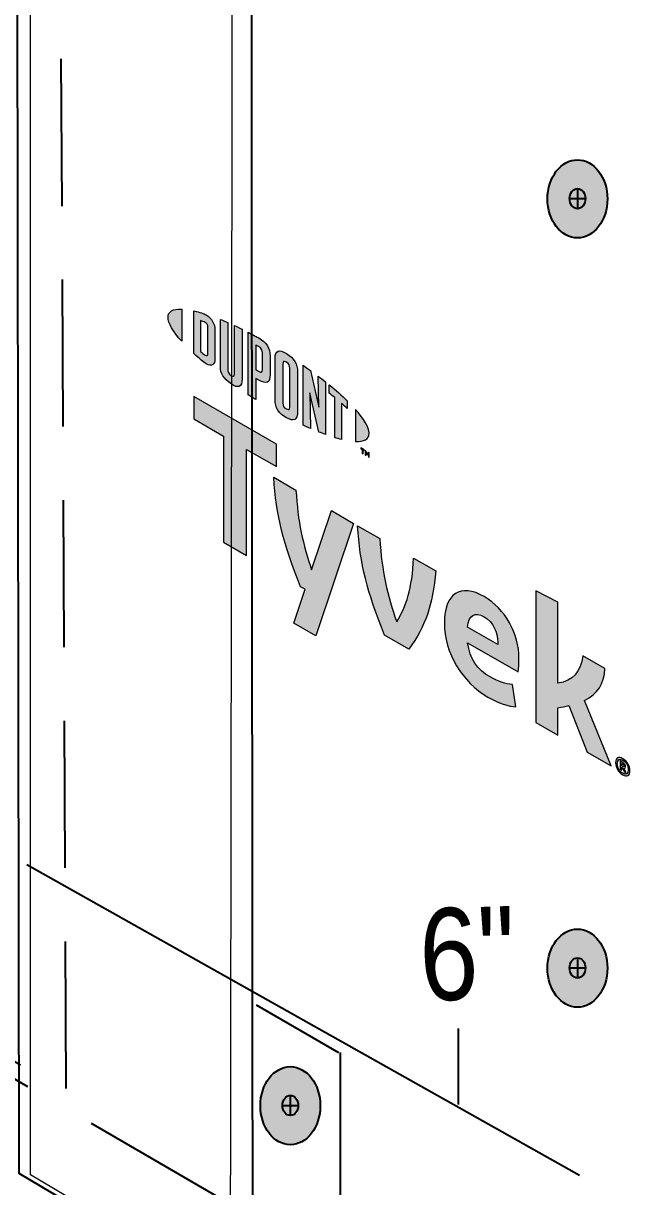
# Model space of a CAD drawing. Header units: inches. Extents: x -20.7 to 75.7, y -15.1 to 19.1.
# Drawn here: x 46.999 to 48.048, y -6.659 to -4.681 of the extents above; entities that cross this region are included whole.
import ezdxf

# ---------------------------------------------------------------- set-up
doc = ezdxf.new("R2010")
doc.units = ezdxf.units.IN
doc.header["$MEASUREMENT"] = 0
doc.linetypes.add('AI-Linetype-16', pattern=[0.375, 0.25, -0.125])
doc.linetypes.add('AI-Linetype-17', pattern=[0.375, 0.25, -0.125])
for name, color, linetype, lineweight in [('.ATI-DETAIL', 7, 'Continuous', 0), ('G-ANNO-TTLB', 7, 'Continuous', 0), ('LOGOS', 7, 'Continuous', 0), ('TYVEK', 7, 'Continuous', 0)]:
    doc.layers.add(name, color=color, linetype=linetype, lineweight=lineweight)

# ---------------------------------------------------------------- blocks, each defined once
blk = doc.blocks.new('Block_228')
at = {"layer": 'TYVEK', "color": 133, "lineweight": 25, "true_color": 0x70ccdd}
blk.add_line((46.9939, -6.4521), (45.3857, -5.538), dxfattribs=at)
for points in [[(45.088, -5.1286)], [(47.3564, -6.2601)]]:
    blk.add_lwpolyline(points, dxfattribs=at)
blk = doc.blocks.new('Block_229')
at = {"layer": 'TYVEK', "color": 33, "lineweight": 25, "true_color": 0xcc9966}
for points in [[(46.0137, -5.2204)], [(47.3696, -5.9836)]]:
    blk.add_lwpolyline(points, dxfattribs=at)
blk = doc.blocks.new('Block_231')
at = {"layer": 'TYVEK', "color": 1, "lineweight": 25, "true_color": 0xff0000}
for points in [[(46.2227, -5.6091)], [(47.3696, -6.2713)]]:
    blk.add_lwpolyline(points, dxfattribs=at)
blk = doc.blocks.new('Block_232')
at = {"layer": 'TYVEK', "color": 1, "lineweight": 25, "true_color": 0xff0000}
for points in [[(46.2772, -5.5811)], [(47.4242, -6.2433)]]:
    blk.add_lwpolyline(points, dxfattribs=at)
blk = doc.blocks.new('Block_233')
at = {"layer": 'TYVEK', "color": 33, "lineweight": 25, "true_color": 0xcc9966}
for points in [[(46.0087, -5.1991)], [(47.3646, -5.9623)]]:
    blk.add_lwpolyline(points, dxfattribs=at)
blk = doc.blocks.new('Block_235')
at = {"layer": 'TYVEK', "color": 1, "lineweight": 25, "true_color": 0xff0000}
for points in [[(46.2177, -5.5878)], [(47.3646, -6.25)]]:
    blk.add_lwpolyline(points, dxfattribs=at)
blk = doc.blocks.new('Block_236')
at = {"layer": 'TYVEK', "color": 1, "lineweight": 25, "true_color": 0xff0000}
for points in [[(46.2722, -5.5598)], [(47.4192, -6.222)]]:
    blk.add_lwpolyline(points, dxfattribs=at)
blk = doc.blocks.new('Block_246')
at = {"layer": 'TYVEK', "color": 33, "lineweight": 25, "true_color": 0xcc9966}
for points in [[(46.0262, -5.3628)], [(47.3822, -6.1259)]]:
    blk.add_lwpolyline(points, dxfattribs=at)
blk = doc.blocks.new('Block_248')
at = {"layer": 'TYVEK', "color": 1, "lineweight": 25, "true_color": 0xff0000}
for points in [[(46.2698, -5.629)], [(47.4168, -6.2912)]]:
    blk.add_lwpolyline(points, dxfattribs=at)
blk = doc.blocks.new('Block_249')
at = {"layer": 'TYVEK', "color": 33, "lineweight": 25, "true_color": 0xcc9966}
for points in [[(46.0213, -5.3415)], [(47.3772, -6.1047)]]:
    blk.add_lwpolyline(points, dxfattribs=at)
blk = doc.blocks.new('Block_268')
at = {"layer": 'TYVEK', "true_color": 0x003b71, "transparency": 33554687}
h = blk.add_hatch(color=156, dxfattribs=at)
h.dxf.hatch_style = 2
edge = h.paths.add_edge_path()
edge.add_ellipse((47.9405, -4.9797), major_axis=(0, 0.0664), ratio=0.766948, start_angle=0, end_angle=360)
at = {"layer": 'TYVEK', "color": 252, "lineweight": 25, "true_color": 0x838484}
for p, q in [((47.9405, -4.9622), (47.9405, -4.9964)), ((47.927, -4.9793), (47.954, -4.9793))]:
    blk.add_line(p, q, dxfattribs=at)
at = {"layer": 'TYVEK', "color": 18, "lineweight": 25, "true_color": 0x000000}
blk.add_ellipse((47.9405, -4.9797), major_axis=(0, 0.0664), ratio=0.766948, dxfattribs=at)
at = {"layer": 'TYVEK', "color": 252, "lineweight": 25, "true_color": 0x838484}
blk.add_ellipse((47.9405, -4.9793), major_axis=(0, 0.0171), ratio=0.788846, dxfattribs=at)
blk = doc.blocks.new('Block_269')
at = {"layer": 'TYVEK', "true_color": 0x003b71, "transparency": 33554687}
h = blk.add_hatch(color=156, dxfattribs=at)
h.dxf.hatch_style = 2
edge = h.paths.add_edge_path()
edge.add_ellipse((47.9405, -6.2874), major_axis=(0, 0.0664), ratio=0.766948, start_angle=0, end_angle=360)
at = {"layer": 'TYVEK', "color": 252, "lineweight": 25, "true_color": 0x838484}
for p, q in [((47.927, -6.287), (47.954, -6.287)), ((47.9405, -6.2699), (47.9405, -6.3042))]:
    blk.add_line(p, q, dxfattribs=at)
at = {"layer": 'TYVEK', "color": 18, "lineweight": 25, "true_color": 0x000000}
blk.add_ellipse((47.9405, -6.2874), major_axis=(0, 0.0664), ratio=0.766948, dxfattribs=at)
at = {"layer": 'TYVEK', "color": 252, "lineweight": 25, "true_color": 0x838484}
blk.add_ellipse((47.9405, -6.287), major_axis=(0, 0.0171), ratio=0.788846, dxfattribs=at)
blk = doc.blocks.new('Block_469')
at = {"layer": 'LOGOS', "true_color": 0x838484, "transparency": 33554687}
h = blk.add_hatch(color=252, dxfattribs=at)
h.dxf.hatch_style = 2
edge = h.paths.add_edge_path()
edge.add_spline(control_points=[(47.2448, -5.1809), (47.2448, -5.1909), (47.2533, -5.2052), (47.2681, -5.2218), (47.2681, -5.2218), (47.2681, -5.1671), (47.2681, -5.1671), (47.2533, -5.1665), (47.2448, -5.171), (47.2448, -5.1809)], knot_values=[0, 0, 0, 0, 1, 1, 1, 2, 2, 2, 3, 3, 3, 3], degree=3, periodic=0)
h = blk.add_hatch(color=252, dxfattribs=at)
h.dxf.hatch_style = 2
edge = h.paths.add_edge_path()
edge.add_spline(control_points=[(47.3127, -5.2424), (47.3127, -5.2466), (47.3105, -5.2468), (47.3078, -5.2453), (47.3058, -5.2441), (47.3026, -5.2414), (47.3, -5.2391), (47.3, -5.2391), (47.3, -5.1867), (47.3, -5.1867), (47.3026, -5.1875), (47.3058, -5.1884), (47.3078, -5.1896), (47.3105, -5.1911), (47.3127, -5.1938), (47.3127, -5.198), (47.3127, -5.198), (47.3127, -5.2424), (47.3127, -5.2424)], knot_values=[0, 0, 0, 0, 1, 1, 1, 2, 2, 2, 3, 3, 3, 4, 4, 4, 5, 5, 5, 6, 6, 6, 6], degree=3, periodic=0)
edge = h.paths.add_edge_path()
edge.add_spline(control_points=[(47.3096, -5.1769), (47.3054, -5.1745), (47.2994, -5.1725), (47.2886, -5.1701), (47.2886, -5.1701), (47.2886, -5.2426), (47.2886, -5.2426), (47.2981, -5.2514), (47.3054, -5.2575), (47.3096, -5.2599), (47.3191, -5.2654), (47.3245, -5.2619), (47.3245, -5.2511), (47.3245, -5.2511), (47.3245, -5.2029), (47.3245, -5.2029), (47.3245, -5.1922), (47.3191, -5.1824), (47.3096, -5.1769)], knot_values=[0, 0, 0, 0, 1, 1, 1, 2, 2, 2, 3, 3, 3, 4, 4, 4, 5, 5, 5, 6, 6, 6, 6], degree=3, periodic=0)
h = blk.add_hatch(color=252, dxfattribs=at)
h.dxf.hatch_style = 2
edge = h.paths.add_edge_path()
edge.add_spline(control_points=[(47.3577, -5.277), (47.3577, -5.2812), (47.3564, -5.2831), (47.3519, -5.2798), (47.3474, -5.2766), (47.3462, -5.2737), (47.3462, -5.2687), (47.3462, -5.2687), (47.3462, -5.1898), (47.3462, -5.1898), (47.3432, -5.1884), (47.3365, -5.1856), (47.3337, -5.1845), (47.3337, -5.1845), (47.3337, -5.2643), (47.3337, -5.2643), (47.3337, -5.2771), (47.3391, -5.2852), (47.3519, -5.2942), (47.3636, -5.3025), (47.3707, -5.2999), (47.3707, -5.2857), (47.3707, -5.2857), (47.3707, -5.2013), (47.3707, -5.2013), (47.3683, -5.2001), (47.3603, -5.1962), (47.3577, -5.1951), (47.3577, -5.1951), (47.3577, -5.277), (47.3577, -5.277)], knot_values=[0, 0, 0, 0, 1, 1, 1, 2, 2, 2, 3, 3, 3, 4, 4, 4, 5, 5, 5, 6, 6, 6, 7, 7, 7, 8, 8, 8, 9, 9, 9, 10, 10, 10, 10], degree=3, periodic=0)
h = blk.add_hatch(color=252, dxfattribs=at)
h.dxf.hatch_style = 2
edge = h.paths.add_edge_path()
edge.add_spline(control_points=[(47.4052, -5.2697), (47.4052, -5.2742), (47.4038, -5.2758), (47.3985, -5.2727), (47.3985, -5.2727), (47.3939, -5.2701), (47.3939, -5.2701), (47.3939, -5.2701), (47.3939, -5.2281), (47.3939, -5.2281), (47.396, -5.2292), (47.397, -5.2298), (47.3983, -5.2305), (47.404, -5.2338), (47.4052, -5.237), (47.4052, -5.2416), (47.4052, -5.2416), (47.4052, -5.2697), (47.4052, -5.2697)], knot_values=[0, 0, 0, 0, 1, 1, 1, 2, 2, 2, 3, 3, 3, 4, 4, 4, 5, 5, 5, 6, 6, 6, 6], degree=3, periodic=0)
edge = h.paths.add_edge_path()
edge.add_spline(control_points=[(47.399, -5.2161), (47.3968, -5.2148), (47.3885, -5.2103), (47.3809, -5.2065), (47.3809, -5.2065), (47.3809, -5.3128), (47.3809, -5.3128), (47.3835, -5.3144), (47.3903, -5.3187), (47.3939, -5.321), (47.3939, -5.321), (47.3939, -5.2849), (47.3939, -5.2849), (47.3939, -5.2849), (47.399, -5.2878), (47.399, -5.2878), (47.4127, -5.2956), (47.4183, -5.2919), (47.4183, -5.2784), (47.4183, -5.2784), (47.4183, -5.2471), (47.4183, -5.2471), (47.4183, -5.2338), (47.412, -5.2236), (47.399, -5.2161)], knot_values=[0, 0, 0, 0, 1, 1, 1, 2, 2, 2, 3, 3, 3, 4, 4, 4, 5, 5, 5, 6, 6, 6, 7, 7, 7, 8, 8, 8, 8], degree=3, periodic=0)
h = blk.add_hatch(color=252, dxfattribs=at)
h.dxf.hatch_style = 2
edge = h.paths.add_edge_path()
edge.add_spline(control_points=[(47.4517, -5.3337), (47.4517, -5.3379), (47.4505, -5.3393), (47.4459, -5.3368), (47.4411, -5.3342), (47.4399, -5.3312), (47.4399, -5.3268), (47.4399, -5.3268), (47.4399, -5.2605), (47.4399, -5.2605), (47.4399, -5.2562), (47.4411, -5.2545), (47.4459, -5.2574), (47.4505, -5.2602), (47.4517, -5.2632), (47.4517, -5.2674), (47.4517, -5.2674), (47.4517, -5.3337), (47.4517, -5.3337)], knot_values=[0, 0, 0, 0, 1, 1, 1, 2, 2, 2, 3, 3, 3, 4, 4, 4, 5, 5, 5, 6, 6, 6, 6], degree=3, periodic=0)
edge = h.paths.add_edge_path()
edge.add_spline(control_points=[(47.4459, -5.2426), (47.4338, -5.2349), (47.4266, -5.2369), (47.4266, -5.2509), (47.4266, -5.2509), (47.4266, -5.3204), (47.4266, -5.3204), (47.4266, -5.3352), (47.4331, -5.345), (47.4459, -5.3518), (47.4584, -5.3583), (47.4649, -5.3567), (47.4649, -5.3409), (47.4649, -5.3409), (47.4649, -5.2746), (47.4649, -5.2746), (47.4649, -5.2596), (47.459, -5.2509), (47.4459, -5.2426)], knot_values=[0, 0, 0, 0, 1, 1, 1, 2, 2, 2, 3, 3, 3, 4, 4, 4, 5, 5, 5, 6, 6, 6, 6], degree=3, periodic=0)
h = blk.add_hatch(color=252, dxfattribs=at)
h.dxf.hatch_style = 2
edge = h.paths.add_edge_path()
edge.add_spline(control_points=[(47.501, -5.3336), (47.501, -5.3336), (47.4866, -5.2712), (47.4866, -5.2712), (47.4827, -5.2684), (47.4779, -5.265), (47.4742, -5.2625), (47.4742, -5.2625), (47.4742, -5.3645), (47.4742, -5.3645), (47.4768, -5.3657), (47.4834, -5.3687), (47.4868, -5.3701), (47.4868, -5.3701), (47.4857, -5.3094), (47.4857, -5.3094), (47.4857, -5.3094), (47.501, -5.376), (47.501, -5.376), (47.5043, -5.3773), (47.509, -5.3791), (47.5122, -5.3802), (47.5122, -5.3802), (47.5122, -5.2906), (47.5122, -5.2906), (47.5089, -5.288), (47.503, -5.2834), (47.5001, -5.2813), (47.5001, -5.2813), (47.501, -5.3336), (47.501, -5.3336)], knot_values=[0, 0, 0, 0, 1, 1, 1, 2, 2, 2, 3, 3, 3, 4, 4, 4, 5, 5, 5, 6, 6, 6, 7, 7, 7, 8, 8, 8, 9, 9, 9, 10, 10, 10, 10], degree=3, periodic=0)
h = blk.add_hatch(color=252, dxfattribs=at)
h.dxf.hatch_style = 2
edge = h.paths.add_edge_path()
edge.add_spline(control_points=[(47.5186, -5.31), (47.5218, -5.3125), (47.525, -5.3151), (47.5281, -5.3176), (47.5281, -5.3176), (47.5281, -5.3855), (47.5281, -5.3855), (47.531, -5.3863), (47.5362, -5.3878), (47.5398, -5.3887), (47.5398, -5.3887), (47.5398, -5.3276), (47.5398, -5.3276), (47.5432, -5.3305), (47.5463, -5.3334), (47.5493, -5.336), (47.5493, -5.336), (47.5493, -5.3229), (47.5493, -5.3229), (47.5401, -5.3139), (47.5302, -5.3052), (47.5186, -5.2958), (47.5186, -5.2958), (47.5186, -5.31), (47.5186, -5.31)], knot_values=[0, 0, 0, 0, 1, 1, 1, 2, 2, 2, 3, 3, 3, 4, 4, 4, 5, 5, 5, 6, 6, 6, 7, 7, 7, 8, 8, 8, 8], degree=3, periodic=0)
h = blk.add_hatch(color=252, dxfattribs=at)
h.dxf.hatch_style = 2
edge = h.paths.add_edge_path()
edge.add_spline(control_points=[(47.5866, -5.3782), (47.5866, -5.3883), (47.5781, -5.3927), (47.5633, -5.3922), (47.5633, -5.3922), (47.5633, -5.3375), (47.5633, -5.3375), (47.5781, -5.354), (47.5866, -5.3683), (47.5866, -5.3782)], knot_values=[0, 0, 0, 0, 1, 1, 1, 2, 2, 2, 3, 3, 3, 3], degree=3, periodic=0)
h = blk.add_hatch(color=252, dxfattribs=at)
h.dxf.hatch_style = 2
edge = h.paths.add_edge_path()
edge.add_spline(control_points=[(47.5797, -5.4072), (47.5797, -5.4072), (47.5811, -5.408), (47.5811, -5.408), (47.5811, -5.408), (47.5832, -5.4129), (47.5832, -5.4129), (47.5832, -5.4129), (47.5852, -5.4104), (47.5852, -5.4104), (47.5852, -5.4104), (47.5866, -5.4112), (47.5866, -5.4112), (47.5866, -5.4112), (47.5866, -5.4191), (47.5866, -5.4191), (47.5866, -5.4191), (47.5853, -5.4183), (47.5853, -5.4183), (47.5853, -5.4183), (47.5853, -5.4127), (47.5853, -5.4127), (47.5853, -5.4127), (47.5832, -5.4153), (47.5832, -5.4153), (47.5832, -5.4153), (47.5831, -5.4152), (47.5831, -5.4152), (47.5831, -5.4152), (47.5809, -5.4102), (47.5809, -5.4102), (47.5809, -5.4102), (47.5809, -5.4158), (47.5809, -5.4158), (47.5809, -5.4158), (47.5797, -5.4151), (47.5797, -5.4151), (47.5797, -5.4151), (47.5797, -5.4072), (47.5797, -5.4072)], knot_values=[0, 0, 0, 0, 1, 1, 1, 2, 2, 2, 3, 3, 3, 4, 4, 4, 5, 5, 5, 6, 6, 6, 7, 7, 7, 8, 8, 8, 9, 9, 9, 10, 10, 10, 11, 11, 11, 12, 12, 12, 13, 13, 13, 13], degree=3, periodic=0)
edge = h.paths.add_edge_path()
edge.add_spline(control_points=[(47.5747, -5.4057), (47.5747, -5.4057), (47.5726, -5.4045), (47.5726, -5.4045), (47.5726, -5.4045), (47.5726, -5.4031), (47.5726, -5.4031), (47.5726, -5.4031), (47.5782, -5.4063), (47.5782, -5.4063), (47.5782, -5.4063), (47.5782, -5.4077), (47.5782, -5.4077), (47.5782, -5.4077), (47.5761, -5.4065), (47.5761, -5.4065), (47.5761, -5.4065), (47.5761, -5.413), (47.5761, -5.413), (47.5761, -5.413), (47.5747, -5.4122), (47.5747, -5.4122), (47.5747, -5.4122), (47.5747, -5.4057), (47.5747, -5.4057)], knot_values=[0, 0, 0, 0, 1, 1, 1, 2, 2, 2, 3, 3, 3, 4, 4, 4, 5, 5, 5, 6, 6, 6, 7, 7, 7, 8, 8, 8, 8], degree=3, periodic=0)
at = {"layer": 'LOGOS'}
for points, knots in [([(47.2448, -5.1809), (47.2448, -5.1909), (47.2533, -5.2052), (47.2681, -5.2218), (47.2681, -5.2218), (47.2681, -5.1671), (47.2681, -5.1671), (47.2533, -5.1665), (47.2448, -5.171), (47.2448, -5.1809)], [0, 0, 0, 0, 1, 1, 1, 2, 2, 2, 3, 3, 3, 3]), ([(47.3096, -5.1769), (47.3054, -5.1745), (47.2994, -5.1725), (47.2886, -5.1701), (47.2886, -5.1701), (47.2886, -5.2426), (47.2886, -5.2426), (47.2981, -5.2514), (47.3054, -5.2575), (47.3096, -5.2599), (47.3191, -5.2654), (47.3245, -5.2619), (47.3245, -5.2511), (47.3245, -5.2511), (47.3245, -5.2029), (47.3245, -5.2029), (47.3245, -5.1922), (47.3191, -5.1824), (47.3096, -5.1769)], [0, 0, 0, 0, 1, 1, 1, 2, 2, 2, 3, 3, 3, 4, 4, 4, 5, 5, 5, 6, 6, 6, 6]), ([(47.3127, -5.2424), (47.3127, -5.2466), (47.3105, -5.2468), (47.3078, -5.2453), (47.3058, -5.2441), (47.3026, -5.2414), (47.3, -5.2391), (47.3, -5.2391), (47.3, -5.1867), (47.3, -5.1867), (47.3026, -5.1875), (47.3058, -5.1884), (47.3078, -5.1896), (47.3105, -5.1911), (47.3127, -5.1938), (47.3127, -5.198), (47.3127, -5.198), (47.3127, -5.2424), (47.3127, -5.2424)], [0, 0, 0, 0, 1, 1, 1, 2, 2, 2, 3, 3, 3, 4, 4, 4, 5, 5, 5, 6, 6, 6, 6]), ([(47.3577, -5.277), (47.3577, -5.2812), (47.3564, -5.2831), (47.3519, -5.2798), (47.3474, -5.2766), (47.3462, -5.2737), (47.3462, -5.2687), (47.3462, -5.2687), (47.3462, -5.1898), (47.3462, -5.1898), (47.3432, -5.1884), (47.3365, -5.1856), (47.3337, -5.1845), (47.3337, -5.1845), (47.3337, -5.2643), (47.3337, -5.2643), (47.3337, -5.2771), (47.3391, -5.2852), (47.3519, -5.2942), (47.3636, -5.3025), (47.3707, -5.2999), (47.3707, -5.2857), (47.3707, -5.2857), (47.3707, -5.2013), (47.3707, -5.2013), (47.3683, -5.2001), (47.3603, -5.1962), (47.3577, -5.1951), (47.3577, -5.1951), (47.3577, -5.277), (47.3577, -5.277)], [0, 0, 0, 0, 1, 1, 1, 2, 2, 2, 3, 3, 3, 4, 4, 4, 5, 5, 5, 6, 6, 6, 7, 7, 7, 8, 8, 8, 9, 9, 9, 10, 10, 10, 10]), ([(47.399, -5.2161), (47.3968, -5.2148), (47.3885, -5.2103), (47.3809, -5.2065), (47.3809, -5.2065), (47.3809, -5.3128), (47.3809, -5.3128), (47.3835, -5.3144), (47.3903, -5.3187), (47.3939, -5.321), (47.3939, -5.321), (47.3939, -5.2849), (47.3939, -5.2849), (47.3939, -5.2849), (47.399, -5.2878), (47.399, -5.2878), (47.4127, -5.2956), (47.4183, -5.2919), (47.4183, -5.2784), (47.4183, -5.2784), (47.4183, -5.2471), (47.4183, -5.2471), (47.4183, -5.2338), (47.412, -5.2236), (47.399, -5.2161)], [0, 0, 0, 0, 1, 1, 1, 2, 2, 2, 3, 3, 3, 4, 4, 4, 5, 5, 5, 6, 6, 6, 7, 7, 7, 8, 8, 8, 8]), ([(47.4052, -5.2697), (47.4052, -5.2742), (47.4038, -5.2758), (47.3985, -5.2727), (47.3985, -5.2727), (47.3939, -5.2701), (47.3939, -5.2701), (47.3939, -5.2701), (47.3939, -5.2281), (47.3939, -5.2281), (47.396, -5.2292), (47.397, -5.2298), (47.3983, -5.2305), (47.404, -5.2338), (47.4052, -5.237), (47.4052, -5.2416), (47.4052, -5.2416), (47.4052, -5.2697), (47.4052, -5.2697)], [0, 0, 0, 0, 1, 1, 1, 2, 2, 2, 3, 3, 3, 4, 4, 4, 5, 5, 5, 6, 6, 6, 6]), ([(47.4459, -5.2426), (47.4338, -5.2349), (47.4266, -5.2369), (47.4266, -5.2509), (47.4266, -5.2509), (47.4266, -5.3204), (47.4266, -5.3204), (47.4266, -5.3352), (47.4331, -5.345), (47.4459, -5.3518), (47.4584, -5.3583), (47.4649, -5.3567), (47.4649, -5.3409), (47.4649, -5.3409), (47.4649, -5.2746), (47.4649, -5.2746), (47.4649, -5.2596), (47.459, -5.2509), (47.4459, -5.2426)], [0, 0, 0, 0, 1, 1, 1, 2, 2, 2, 3, 3, 3, 4, 4, 4, 5, 5, 5, 6, 6, 6, 6]), ([(47.4517, -5.3337), (47.4517, -5.3379), (47.4505, -5.3393), (47.4459, -5.3368), (47.4411, -5.3342), (47.4399, -5.3312), (47.4399, -5.3268), (47.4399, -5.3268), (47.4399, -5.2605), (47.4399, -5.2605), (47.4399, -5.2562), (47.4411, -5.2545), (47.4459, -5.2574), (47.4505, -5.2602), (47.4517, -5.2632), (47.4517, -5.2674), (47.4517, -5.2674), (47.4517, -5.3337), (47.4517, -5.3337)], [0, 0, 0, 0, 1, 1, 1, 2, 2, 2, 3, 3, 3, 4, 4, 4, 5, 5, 5, 6, 6, 6, 6]), ([(47.501, -5.3336), (47.501, -5.3336), (47.4866, -5.2712), (47.4866, -5.2712), (47.4827, -5.2684), (47.4779, -5.265), (47.4742, -5.2625), (47.4742, -5.2625), (47.4742, -5.3645), (47.4742, -5.3645), (47.4768, -5.3657), (47.4834, -5.3687), (47.4868, -5.3701), (47.4868, -5.3701), (47.4857, -5.3094), (47.4857, -5.3094), (47.4857, -5.3094), (47.501, -5.376), (47.501, -5.376), (47.5043, -5.3773), (47.509, -5.3791), (47.5122, -5.3802), (47.5122, -5.3802), (47.5122, -5.2906), (47.5122, -5.2906), (47.5089, -5.288), (47.503, -5.2834), (47.5001, -5.2813), (47.5001, -5.2813), (47.501, -5.3336), (47.501, -5.3336)], [0, 0, 0, 0, 1, 1, 1, 2, 2, 2, 3, 3, 3, 4, 4, 4, 5, 5, 5, 6, 6, 6, 7, 7, 7, 8, 8, 8, 9, 9, 9, 10, 10, 10, 10]), ([(47.5186, -5.31), (47.5218, -5.3125), (47.525, -5.3151), (47.5281, -5.3176), (47.5281, -5.3176), (47.5281, -5.3855), (47.5281, -5.3855), (47.531, -5.3863), (47.5362, -5.3878), (47.5398, -5.3887), (47.5398, -5.3887), (47.5398, -5.3276), (47.5398, -5.3276), (47.5432, -5.3305), (47.5463, -5.3334), (47.5493, -5.336), (47.5493, -5.336), (47.5493, -5.3229), (47.5493, -5.3229), (47.5401, -5.3139), (47.5302, -5.3052), (47.5186, -5.2958), (47.5186, -5.2958), (47.5186, -5.31), (47.5186, -5.31)], [0, 0, 0, 0, 1, 1, 1, 2, 2, 2, 3, 3, 3, 4, 4, 4, 5, 5, 5, 6, 6, 6, 7, 7, 7, 8, 8, 8, 8]), ([(47.5866, -5.3782), (47.5866, -5.3883), (47.5781, -5.3927), (47.5633, -5.3922), (47.5633, -5.3922), (47.5633, -5.3375), (47.5633, -5.3375), (47.5781, -5.354), (47.5866, -5.3683), (47.5866, -5.3782)], [0, 0, 0, 0, 1, 1, 1, 2, 2, 2, 3, 3, 3, 3]), ([(47.5747, -5.4057), (47.5747, -5.4057), (47.5726, -5.4045), (47.5726, -5.4045), (47.5726, -5.4045), (47.5726, -5.4031), (47.5726, -5.4031), (47.5726, -5.4031), (47.5782, -5.4063), (47.5782, -5.4063), (47.5782, -5.4063), (47.5782, -5.4077), (47.5782, -5.4077), (47.5782, -5.4077), (47.5761, -5.4065), (47.5761, -5.4065), (47.5761, -5.4065), (47.5761, -5.413), (47.5761, -5.413), (47.5761, -5.413), (47.5747, -5.4122), (47.5747, -5.4122), (47.5747, -5.4122), (47.5747, -5.4057), (47.5747, -5.4057)], [0, 0, 0, 0, 1, 1, 1, 2, 2, 2, 3, 3, 3, 4, 4, 4, 5, 5, 5, 6, 6, 6, 7, 7, 7, 8, 8, 8, 8]), ([(47.5797, -5.4072), (47.5797, -5.4072), (47.5811, -5.408), (47.5811, -5.408), (47.5811, -5.408), (47.5832, -5.4129), (47.5832, -5.4129), (47.5832, -5.4129), (47.5852, -5.4104), (47.5852, -5.4104), (47.5852, -5.4104), (47.5866, -5.4112), (47.5866, -5.4112), (47.5866, -5.4112), (47.5866, -5.4191), (47.5866, -5.4191), (47.5866, -5.4191), (47.5853, -5.4183), (47.5853, -5.4183), (47.5853, -5.4183), (47.5853, -5.4127), (47.5853, -5.4127), (47.5853, -5.4127), (47.5832, -5.4153), (47.5832, -5.4153), (47.5832, -5.4153), (47.5831, -5.4152), (47.5831, -5.4152), (47.5831, -5.4152), (47.5809, -5.4102), (47.5809, -5.4102), (47.5809, -5.4102), (47.5809, -5.4158), (47.5809, -5.4158), (47.5809, -5.4158), (47.5797, -5.4151), (47.5797, -5.4151), (47.5797, -5.4151), (47.5797, -5.4072), (47.5797, -5.4072)], [0, 0, 0, 0, 1, 1, 1, 2, 2, 2, 3, 3, 3, 4, 4, 4, 5, 5, 5, 6, 6, 6, 7, 7, 7, 8, 8, 8, 9, 9, 9, 10, 10, 10, 11, 11, 11, 12, 12, 12, 13, 13, 13, 13])]:
    blk.add_open_spline(points, degree=3, knots=knots, dxfattribs=at)
blk = doc.blocks.new('Block_473')
at = {"layer": 'LOGOS', "true_color": 0x838484, "transparency": 33554687}
h = blk.add_hatch(color=252, dxfattribs=at)
h.dxf.hatch_style = 2
h.paths.add_polyline_path([(47.4289, -5.3967), (47.2886, -5.3157), (47.2886, -5.3538), (47.3393, -5.383), (47.3393, -5.5635), (47.3783, -5.586), (47.3783, -5.4055), (47.4289, -5.4348)])
h = blk.add_hatch(color=252, dxfattribs=at)
h.dxf.hatch_style = 2
edge = h.paths.add_edge_path()
edge.add_spline(control_points=[(47.6621, -5.5903), (47.6597, -5.6423), (47.6493, -5.6726), (47.6333, -5.6986), (47.6177, -5.6543), (47.6077, -5.6123), (47.6047, -5.5571), (47.6047, -5.5571), (47.5668, -5.5353), (47.5668, -5.5353), (47.5709, -5.6004), (47.5831, -5.6478), (47.6126, -5.7213), (47.6126, -5.7213), (47.6542, -5.7453), (47.6542, -5.7453), (47.6826, -5.7052), (47.6943, -5.6716), (47.6997, -5.612), (47.6997, -5.612), (47.6621, -5.5903), (47.6621, -5.5903)], knot_values=[0, 0, 0, 0, 1, 1, 1, 2, 2, 2, 3, 3, 3, 4, 4, 4, 5, 5, 5, 6, 6, 6, 7, 7, 7, 7], degree=3, periodic=0)
h = blk.add_hatch(color=252, dxfattribs=at)
h.dxf.hatch_style = 2
edge = h.paths.add_edge_path()
edge.add_spline(control_points=[(47.7534, -5.7076), (47.7534, -5.7076), (47.8051, -5.7375), (47.8051, -5.7375), (47.8051, -5.7375), (47.8051, -5.7338), (47.8051, -5.7338), (47.8051, -5.7163), (47.797, -5.6988), (47.782, -5.6901), (47.7662, -5.681), (47.7558, -5.6878), (47.7534, -5.7076)], knot_values=[0, 0, 0, 0, 1, 1, 1, 2, 2, 2, 3, 3, 3, 4, 4, 4, 4], degree=3, periodic=0)
edge = h.paths.add_edge_path()
edge.add_spline(control_points=[(47.8359, -5.8434), (47.8239, -5.8427), (47.8062, -5.8368), (47.7883, -5.8265), (47.7444, -5.8011), (47.7144, -5.752), (47.7144, -5.7001), (47.7144, -5.6505), (47.7419, -5.6327), (47.782, -5.6558), (47.8177, -5.6764), (47.8411, -5.7189), (47.8411, -5.7608), (47.8411, -5.7702), (47.8406, -5.778), (47.84, -5.7839), (47.84, -5.7839), (47.7539, -5.7342), (47.7539, -5.7342), (47.7575, -5.7612), (47.7703, -5.7799), (47.7921, -5.7924), (47.8054, -5.8001), (47.8182, -5.8041), (47.8299, -5.8052), (47.8299, -5.8052), (47.8359, -5.8434), (47.8359, -5.8434)], knot_values=[0, 0, 0, 0, 1, 1, 1, 2, 2, 2, 3, 3, 3, 4, 4, 4, 5, 5, 5, 6, 6, 6, 7, 7, 7, 8, 8, 8, 9, 9, 9, 9], degree=3, periodic=0)
h = blk.add_hatch(color=252, dxfattribs=at)
h.dxf.hatch_style = 2
edge = h.paths.add_edge_path()
edge.add_spline(control_points=[(47.9525, -5.8323), (47.9525, -5.8323), (47.9977, -5.9437), (47.9977, -5.9437), (47.9977, -5.9437), (47.9569, -5.9201), (47.9569, -5.9201), (47.9569, -5.9201), (47.9256, -5.8411), (47.9256, -5.8411), (47.9198, -5.8425), (47.9138, -5.8437), (47.9073, -5.8446), (47.9073, -5.8446), (47.9073, -5.8914), (47.9073, -5.8914), (47.9073, -5.8914), (47.8697, -5.8697), (47.8697, -5.8697), (47.8697, -5.8697), (47.8697, -5.6458), (47.8697, -5.6458), (47.8697, -5.6458), (47.9073, -5.6653), (47.9073, -5.6653), (47.9073, -5.6653), (47.9073, -5.8031), (47.9073, -5.8031), (47.9329, -5.7988), (47.9454, -5.7842), (47.9498, -5.7564), (47.9498, -5.7564), (47.9871, -5.7779), (47.9871, -5.7779), (47.9863, -5.8043), (47.9743, -5.8215), (47.9525, -5.8323)], knot_values=[0, 0, 0, 0, 1, 1, 1, 2, 2, 2, 3, 3, 3, 4, 4, 4, 5, 5, 5, 6, 6, 6, 7, 7, 7, 8, 8, 8, 9, 9, 9, 10, 10, 10, 11, 11, 11, 12, 12, 12, 12], degree=3, periodic=0)
at = {"layer": 'LOGOS'}
blk.add_lwpolyline([(47.4289, -5.3967), (47.2886, -5.3157), (47.2886, -5.3538), (47.3393, -5.383), (47.3393, -5.5635), (47.3783, -5.586), (47.3783, -5.4055), (47.4289, -5.4348)], close=True, dxfattribs=at)
for points, knots in [([(47.6621, -5.5903), (47.6597, -5.6423), (47.6493, -5.6726), (47.6333, -5.6986), (47.6177, -5.6543), (47.6077, -5.6123), (47.6047, -5.5571), (47.6047, -5.5571), (47.5668, -5.5353), (47.5668, -5.5353), (47.5709, -5.6004), (47.5831, -5.6478), (47.6126, -5.7213), (47.6126, -5.7213), (47.6542, -5.7453), (47.6542, -5.7453), (47.6826, -5.7052), (47.6943, -5.6716), (47.6997, -5.612), (47.6997, -5.612), (47.6621, -5.5903), (47.6621, -5.5903)], [0, 0, 0, 0, 1, 1, 1, 2, 2, 2, 3, 3, 3, 4, 4, 4, 5, 5, 5, 6, 6, 6, 7, 7, 7, 7]), ([(47.8359, -5.8434), (47.8239, -5.8427), (47.8062, -5.8368), (47.7883, -5.8265), (47.7444, -5.8011), (47.7144, -5.752), (47.7144, -5.7001), (47.7144, -5.6505), (47.7419, -5.6327), (47.782, -5.6558), (47.8177, -5.6764), (47.8411, -5.7189), (47.8411, -5.7608), (47.8411, -5.7702), (47.8406, -5.778), (47.84, -5.7839), (47.84, -5.7839), (47.7539, -5.7342), (47.7539, -5.7342), (47.7575, -5.7612), (47.7703, -5.7799), (47.7921, -5.7924), (47.8054, -5.8001), (47.8182, -5.8041), (47.8299, -5.8052), (47.8299, -5.8052), (47.8359, -5.8434), (47.8359, -5.8434)], [0, 0, 0, 0, 1, 1, 1, 2, 2, 2, 3, 3, 3, 4, 4, 4, 5, 5, 5, 6, 6, 6, 7, 7, 7, 8, 8, 8, 9, 9, 9, 9]), ([(47.9525, -5.8323), (47.9525, -5.8323), (47.9977, -5.9437), (47.9977, -5.9437), (47.9977, -5.9437), (47.9569, -5.9201), (47.9569, -5.9201), (47.9569, -5.9201), (47.9256, -5.8411), (47.9256, -5.8411), (47.9198, -5.8425), (47.9138, -5.8437), (47.9073, -5.8446), (47.9073, -5.8446), (47.9073, -5.8914), (47.9073, -5.8914), (47.9073, -5.8914), (47.8697, -5.8697), (47.8697, -5.8697), (47.8697, -5.8697), (47.8697, -5.6458), (47.8697, -5.6458), (47.8697, -5.6458), (47.9073, -5.6653), (47.9073, -5.6653), (47.9073, -5.6653), (47.9073, -5.8031), (47.9073, -5.8031), (47.9329, -5.7988), (47.9454, -5.7842), (47.9498, -5.7564), (47.9498, -5.7564), (47.9871, -5.7779), (47.9871, -5.7779), (47.9863, -5.8043), (47.9743, -5.8215), (47.9525, -5.8323)], [0, 0, 0, 0, 1, 1, 1, 2, 2, 2, 3, 3, 3, 4, 4, 4, 5, 5, 5, 6, 6, 6, 7, 7, 7, 8, 8, 8, 9, 9, 9, 10, 10, 10, 11, 11, 11, 12, 12, 12, 12]), ([(47.7534, -5.7076), (47.7534, -5.7076), (47.8051, -5.7375), (47.8051, -5.7375), (47.8051, -5.7375), (47.8051, -5.7338), (47.8051, -5.7338), (47.8051, -5.7163), (47.797, -5.6988), (47.782, -5.6901), (47.7662, -5.681), (47.7558, -5.6878), (47.7534, -5.7076)], [0, 0, 0, 0, 1, 1, 1, 2, 2, 2, 3, 3, 3, 4, 4, 4, 4])]:
    blk.add_open_spline(points, degree=3, knots=knots, dxfattribs=at)
blk = doc.blocks.new('Block_472')
at = {"layer": 'LOGOS', "true_color": 0x838484, "transparency": 33554687}
h = blk.add_hatch(color=252, dxfattribs=at)
h.dxf.hatch_style = 2
edge = h.paths.add_edge_path()
edge.add_spline(control_points=[(47.5225, -5.5097), (47.5225, -5.5097), (47.4888, -5.6104), (47.4888, -5.6104), (47.4744, -5.5683), (47.4651, -5.5275), (47.4622, -5.4749), (47.4622, -5.4749), (47.4244, -5.453), (47.4244, -5.453), (47.4285, -5.5182), (47.4407, -5.5655), (47.4701, -5.639), (47.4701, -5.639), (47.4777, -5.6434), (47.4777, -5.6434), (47.4777, -5.6434), (47.4584, -5.7009), (47.4584, -5.7009), (47.4584, -5.7009), (47.496, -5.7226), (47.496, -5.7226), (47.496, -5.7226), (47.5601, -5.5314), (47.5601, -5.5314), (47.5601, -5.5314), (47.5225, -5.5097), (47.5225, -5.5097)], knot_values=[0, 0, 0, 0, 1, 1, 1, 2, 2, 2, 3, 3, 3, 4, 4, 4, 5, 5, 5, 6, 6, 6, 7, 7, 7, 8, 8, 8, 9, 9, 9, 9], degree=3, periodic=0)
at = {"layer": 'LOGOS'}
blk.add_open_spline([(47.5225, -5.5097), (47.5225, -5.5097), (47.4888, -5.6104), (47.4888, -5.6104), (47.4744, -5.5683), (47.4651, -5.5275), (47.4622, -5.4749), (47.4622, -5.4749), (47.4244, -5.453), (47.4244, -5.453), (47.4285, -5.5182), (47.4407, -5.5655), (47.4701, -5.639), (47.4701, -5.639), (47.4777, -5.6434), (47.4777, -5.6434), (47.4777, -5.6434), (47.4584, -5.7009), (47.4584, -5.7009), (47.4584, -5.7009), (47.496, -5.7226), (47.496, -5.7226), (47.496, -5.7226), (47.5601, -5.5314), (47.5601, -5.5314), (47.5601, -5.5314), (47.5225, -5.5097), (47.5225, -5.5097)], degree=3, knots=[0, 0, 0, 0, 1, 1, 1, 2, 2, 2, 3, 3, 3, 4, 4, 4, 5, 5, 5, 6, 6, 6, 7, 7, 7, 8, 8, 8, 9, 9, 9, 9], dxfattribs=at)
blk.add_blockref('Block_473', (0, 0), dxfattribs=at)
blk = doc.blocks.new('Block_474')
at = {"layer": 'LOGOS', "true_color": 0x838484, "transparency": 33554687}
h = blk.add_hatch(color=252, dxfattribs=at)
h.dxf.hatch_style = 2
edge = h.paths.add_edge_path()
edge.add_spline(control_points=[(48.0158, -5.9393), (48.0158, -5.9393), (48.0158, -5.9434), (48.0158, -5.9434), (48.0158, -5.9434), (48.0173, -5.9443), (48.0173, -5.9443), (48.0189, -5.9452), (48.0197, -5.9452), (48.0197, -5.9437), (48.0197, -5.9421), (48.0189, -5.9411), (48.0173, -5.9402), (48.0173, -5.9402), (48.0158, -5.9393), (48.0158, -5.9393)], knot_values=[0, 0, 0, 0, 1, 1, 1, 2, 2, 2, 3, 3, 3, 4, 4, 4, 5, 5, 5, 5], degree=3, periodic=0)
edge = h.paths.add_edge_path()
edge.add_spline(control_points=[(48.0131, -5.9352), (48.0131, -5.9352), (48.0173, -5.9376), (48.0173, -5.9376), (48.0206, -5.9395), (48.0222, -5.9423), (48.0222, -5.9451), (48.0222, -5.9471), (48.0214, -5.9481), (48.0199, -5.9479), (48.0207, -5.9501), (48.0217, -5.9525), (48.0231, -5.9551), (48.0231, -5.9551), (48.0199, -5.9533), (48.0199, -5.9533), (48.0187, -5.9509), (48.0179, -5.9489), (48.0172, -5.9468), (48.0172, -5.9468), (48.0158, -5.946), (48.0158, -5.946), (48.0158, -5.946), (48.0158, -5.9509), (48.0158, -5.9509), (48.0158, -5.9509), (48.0131, -5.9493), (48.0131, -5.9493), (48.0131, -5.9493), (48.0131, -5.9352), (48.0131, -5.9352)], knot_values=[0, 0, 0, 0, 1, 1, 1, 2, 2, 2, 3, 3, 3, 4, 4, 4, 5, 5, 5, 6, 6, 6, 7, 7, 7, 8, 8, 8, 9, 9, 9, 10, 10, 10, 10], degree=3, periodic=0)
edge = h.paths.add_edge_path()
edge.add_spline(control_points=[(48.0175, -5.9341), (48.0116, -5.9307), (48.0082, -5.9326), (48.0082, -5.9397), (48.0082, -5.9468), (48.0116, -5.9526), (48.0175, -5.956), (48.0234, -5.9594), (48.0268, -5.9575), (48.0268, -5.9504), (48.0268, -5.9434), (48.0234, -5.9375), (48.0175, -5.9341)], knot_values=[0, 0, 0, 0, 1, 1, 1, 2, 2, 2, 3, 3, 3, 4, 4, 4, 4], degree=3, periodic=0)
edge = h.paths.add_edge_path()
edge.add_spline(control_points=[(48.0175, -5.9313), (48.0248, -5.9355), (48.0296, -5.9436), (48.0296, -5.9521), (48.0296, -5.9605), (48.0247, -5.963), (48.0175, -5.9588), (48.0101, -5.9545), (48.0054, -5.9465), (48.0054, -5.9381), (48.0054, -5.9296), (48.0101, -5.927), (48.0175, -5.9313)], knot_values=[0, 0, 0, 0, 1, 1, 1, 2, 2, 2, 3, 3, 3, 4, 4, 4, 4], degree=3, periodic=0)
at = {"layer": 'LOGOS'}
for points, knots in [([(48.0175, -5.9313), (48.0248, -5.9355), (48.0296, -5.9436), (48.0296, -5.9521), (48.0296, -5.9605), (48.0247, -5.963), (48.0175, -5.9588), (48.0101, -5.9545), (48.0054, -5.9465), (48.0054, -5.9381), (48.0054, -5.9296), (48.0101, -5.927), (48.0175, -5.9313)], [0, 0, 0, 0, 1, 1, 1, 2, 2, 2, 3, 3, 3, 4, 4, 4, 4]), ([(48.0175, -5.9341), (48.0116, -5.9307), (48.0082, -5.9326), (48.0082, -5.9397), (48.0082, -5.9468), (48.0116, -5.9526), (48.0175, -5.956), (48.0234, -5.9594), (48.0268, -5.9575), (48.0268, -5.9504), (48.0268, -5.9434), (48.0234, -5.9375), (48.0175, -5.9341)], [0, 0, 0, 0, 1, 1, 1, 2, 2, 2, 3, 3, 3, 4, 4, 4, 4]), ([(48.0131, -5.9352), (48.0131, -5.9352), (48.0173, -5.9376), (48.0173, -5.9376), (48.0206, -5.9395), (48.0222, -5.9423), (48.0222, -5.9451), (48.0222, -5.9471), (48.0214, -5.9481), (48.0199, -5.9479), (48.0207, -5.9501), (48.0217, -5.9525), (48.0231, -5.9551), (48.0231, -5.9551), (48.0199, -5.9533), (48.0199, -5.9533), (48.0187, -5.9509), (48.0179, -5.9489), (48.0172, -5.9468), (48.0172, -5.9468), (48.0158, -5.946), (48.0158, -5.946), (48.0158, -5.946), (48.0158, -5.9509), (48.0158, -5.9509), (48.0158, -5.9509), (48.0131, -5.9493), (48.0131, -5.9493), (48.0131, -5.9493), (48.0131, -5.9352), (48.0131, -5.9352)], [0, 0, 0, 0, 1, 1, 1, 2, 2, 2, 3, 3, 3, 4, 4, 4, 5, 5, 5, 6, 6, 6, 7, 7, 7, 8, 8, 8, 9, 9, 9, 10, 10, 10, 10]), ([(48.0158, -5.9393), (48.0158, -5.9393), (48.0158, -5.9434), (48.0158, -5.9434), (48.0158, -5.9434), (48.0173, -5.9443), (48.0173, -5.9443), (48.0189, -5.9452), (48.0197, -5.9452), (48.0197, -5.9437), (48.0197, -5.9421), (48.0189, -5.9411), (48.0173, -5.9402), (48.0173, -5.9402), (48.0158, -5.9393), (48.0158, -5.9393)], [0, 0, 0, 0, 1, 1, 1, 2, 2, 2, 3, 3, 3, 4, 4, 4, 5, 5, 5, 5])]:
    blk.add_open_spline(points, degree=3, knots=knots, dxfattribs=at)
blk = doc.blocks.new('Block_471')
at = {"layer": 'LOGOS'}
for name in ['Block_472', 'Block_474']:
    blk.add_blockref(name, (0, 0), dxfattribs=at)
blk = doc.blocks.new('Block_470')
at = {"layer": 'LOGOS'}
blk.add_blockref('Block_471', (0, 0), dxfattribs=at)
blk = doc.blocks.new('Block_468')
at = {"layer": 'LOGOS'}
for name in ['Block_469', 'Block_470']:
    blk.add_blockref(name, (0, 0), dxfattribs=at)
blk = doc.blocks.new('Block_514')
at = {"layer": '.ATI-DETAIL', "color": 93, "lineweight": 25, "true_color": 0x6bbe46}
blk.add_lwpolyline([(47.066, -5.8572)], dxfattribs=at)
blk = doc.blocks.new('Block_513')
at = {"layer": '.ATI-DETAIL'}
blk.add_blockref('Block_514', (0, 0), dxfattribs=at)

msp = doc.modelspace()

# ---------------------------------------------------------------- hatches: boundary and pattern name
at = {"layer": 'G-ANNO-TTLB', "true_color": 0xb9529f, "transparency": 33554687}
h = msp.add_hatch(color=233, dxfattribs=at)
edge = h.paths.add_edge_path()
edge.add_spline(control_points=[(71.2273, -15.1345), (71.2273, -15.1345), (30.5273, -15.1345), (30.5273, -15.1345), (30.5273, -15.1345), (30.5273, 19.0008), (30.5273, 19.0008), (30.5273, 19.0008), (71.2273, 19.0008), (71.2273, 19.0008), (71.2273, 19.0008), (71.2273, -15.1345), (71.2273, -15.1345)], knot_values=[0, 0, 0, 0, 1, 1, 1, 2, 2, 2, 3, 3, 3, 4, 4, 4, 4], degree=3, periodic=0)
edge = h.paths.add_edge_path()
edge.add_spline(control_points=[(30.6523, 18.8757), (30.6523, 18.8757), (30.6523, -15.0095), (30.6523, -15.0095), (30.6523, -15.0095), (71.1023, -15.0095), (71.1023, -15.0095), (71.1023, -15.0095), (71.1023, 18.8757), (71.1023, 18.8757), (71.1023, 18.8757), (30.6523, 18.8757), (30.6523, 18.8757)], knot_values=[0, 0, 0, 0, 1, 1, 1, 2, 2, 2, 3, 3, 3, 4, 4, 4, 4], degree=3, periodic=0)
edge.add_line((30.6523, 18.8757), (30.6523, 18.8757))
at = {"layer": 'LOGOS', "true_color": 0x000000, "transparency": 33554457}
h = msp.add_hatch(dxfattribs=at)
h.set_pattern_fill('_U', color=18, scale=10, angle=45, style=2, pattern_type=0)
h.set_pattern_definition([(45, (0, 0), (-7.071, 7.071), [])])
h.paths.add_polyline_path([(47.3506, -6.8402), (47.0111, -6.6386), (47.0111, -1.4261), (47.3578, -1.6206)])
at = {"layer": 'TYVEK', "true_color": 0x003b71, "transparency": 33554687}
h = msp.add_hatch(color=156, dxfattribs=at)
h.dxf.hatch_style = 2
edge = h.paths.add_edge_path()
edge.add_ellipse((47.4526, -6.5212), major_axis=(0, 0.0664), ratio=0.766948, start_angle=0, end_angle=360)

# ---------------------------------------------------------------- linework, layer by layer
at = {"layer": 'G-ANNO-TTLB'}
for points in [[(71.2273, -15.1345), (71.2273, -15.1345), (30.5273, -15.1345), (30.5273, -15.1345), (30.5273, -15.1345), (30.5273, 19.0008), (30.5273, 19.0008), (30.5273, 19.0008), (71.2273, 19.0008), (71.2273, 19.0008), (71.2273, 19.0008), (71.2273, -15.1345), (71.2273, -15.1345)], [(30.6523, 18.8757), (30.6523, 18.8757), (30.6523, -15.0095), (30.6523, -15.0095), (30.6523, -15.0095), (71.1023, -15.0095), (71.1023, -15.0095), (71.1023, -15.0095), (71.1023, 18.8757), (71.1023, 18.8757), (71.1023, 18.8757), (30.6523, 18.8757), (30.6523, 18.8757)]]:
    msp.add_open_spline(points, degree=3, knots=[0, 0, 0, 0, 1, 1, 1, 2, 2, 2, 3, 3, 3, 4, 4, 4, 4], dxfattribs=at)
at = {"layer": 'LOGOS'}
msp.add_lwpolyline([(47.3506, -6.8402), (47.0111, -6.6386), (47.0111, -1.4261), (47.3578, -1.6206)], close=True, dxfattribs=at)
at = {"layer": 'TYVEK', "color": 18, "linetype": 'AI-Linetype-17', "lineweight": 25, "true_color": 0x000000}
msp.add_line((47.6553, -6.8654), (44.6725, -5.1343), dxfattribs=at)
at = {"layer": 'TYVEK', "color": 1, "lineweight": 25, "true_color": 0xff0000}
for p, q in [((47.0048, -6.1114), (47.9437, -6.6393)), ((47.7376, -6.3901), (47.7376, -6.5193))]:
    msp.add_line(p, q, dxfattribs=at)
at = {"layer": 'TYVEK', "color": 4, "lineweight": 25, "true_color": 0x00ffff}
for p, q in [((47.3944, -6.3496), (47.5346, -6.4308)), ((47.5371, -6.4308), (47.5371, -7.2655))]:
    msp.add_line(p, q, dxfattribs=at)
at = {"layer": 'TYVEK', "color": 18, "lineweight": 25, "true_color": 0x080808}
for p, q in [((47.4526, -6.5037), (47.4526, -6.5379)), ((47.4391, -6.5208), (47.4661, -6.5208))]:
    msp.add_line(p, q, dxfattribs=at)
at = {"layer": 'TYVEK', "color": 18, "linetype": 'AI-Linetype-16', "lineweight": 25, "true_color": 0x000000}
msp.add_lwpolyline([(45.3271, -5.5108), (45.3271, -0.3869), (47.0469, -1.3669), (47.0713, -6.5212)], dxfattribs=at)
at = {"layer": 'TYVEK', "color": 240, "lineweight": 25, "true_color": 0xed2327}
msp.add_lwpolyline([(47.3846, -1.6367), (46.984, -1.4054), (46.9911, -6.6358), (47.3891, -6.8719)], close=True, dxfattribs=at)
at = {"layer": 'TYVEK', "color": 18, "lineweight": 18, "true_color": 0x000000}
for points in [[(47.0034, -5.9953)], [(47.0041, -5.9956)]]:
    msp.add_lwpolyline(points, dxfattribs=at)
at = {"layer": 'TYVEK', "color": 18, "lineweight": 25, "true_color": 0x000000}
msp.add_ellipse((47.4526, -6.5212), major_axis=(0, 0.0664), ratio=0.766948, dxfattribs=at)
at = {"layer": 'TYVEK', "color": 18, "lineweight": 25, "true_color": 0x080808}
msp.add_ellipse((47.4526, -6.5208), major_axis=(0, 0.0171), ratio=0.788846, dxfattribs=at)

# ---------------------------------------------------------------- block references
at = {"layer": '.ATI-DETAIL'}
msp.add_blockref('Block_513', (0, 0), dxfattribs=at)
at = {"layer": 'LOGOS'}
msp.add_blockref('Block_468', (0, 0), dxfattribs=at)
at = {"layer": 'TYVEK'}
for name in ['Block_268', 'Block_228', 'Block_233', 'Block_229', 'Block_249', 'Block_246', 'Block_236', 'Block_235', 'Block_232', 'Block_231', 'Block_248', 'Block_269']:
    msp.add_blockref(name, (0, 0), dxfattribs=at)

# ---------------------------------------------------------------- texts
at = {"layer": 'TYVEK', "insert": (47.6747, -6.3455), "char_height": 0.2, "attachment_point": 7, "rotation": 1.9995}
msp.add_mtext('\\C1;\\c255;\\FArial Narrow|b0|i0|c1;\\H0.156297;\\W0.999999;6"', dxfattribs=at)

doc.saveas('drawing.dxf')
